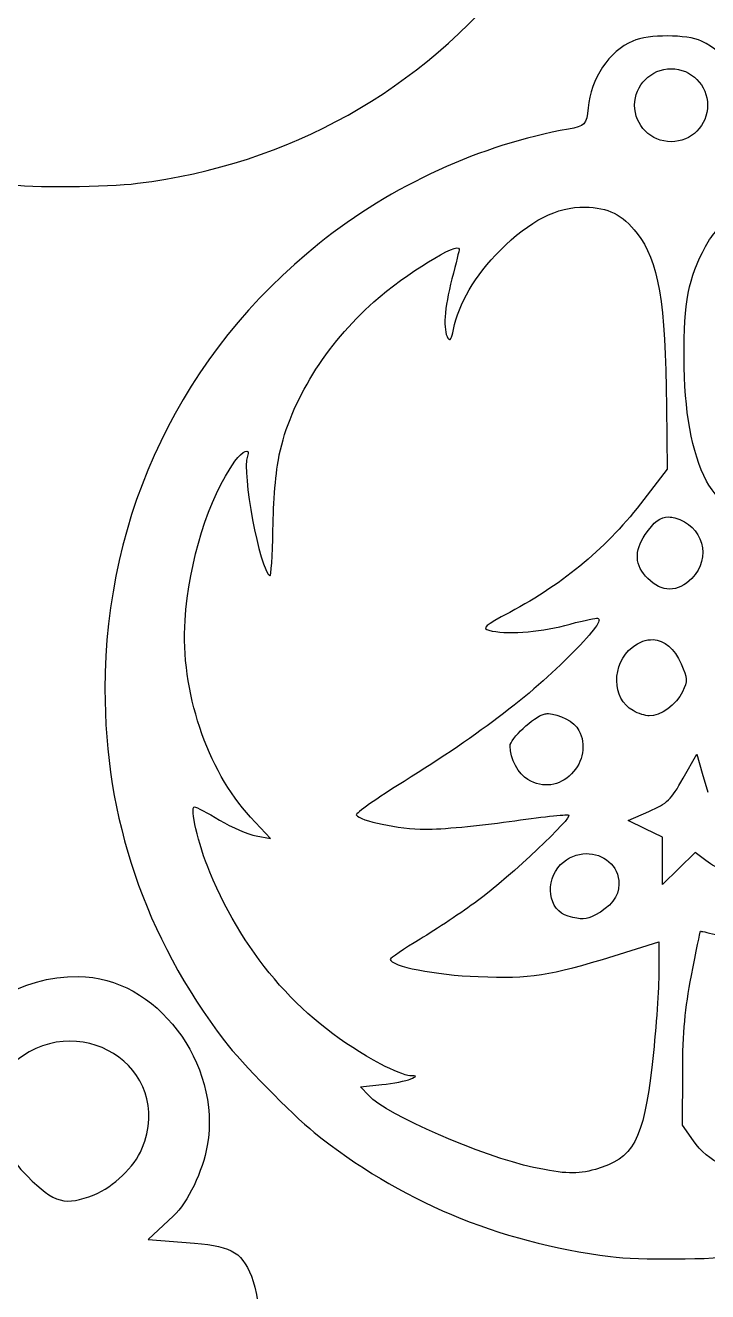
# Model space of a CAD drawing. Extents: x 0 to 701, y 0 to 378.
# Drawn here: x 275.5 to 328.5, y 116 to 214.3 of the extents above; entities that cross this region are included whole.
import ezdxf

# ---------------------------------------------------------------- set-up
doc = ezdxf.new("R2010")
doc.units = 0
doc.layers.add('Calque_1', color=7, linetype='CONTINUOUS')

msp = doc.modelspace()

# ---------------------------------------------------------------- linework, layer by layer
at = {"layer": 'Calque_1', "color": 7}
for p, q in [((325.341184, 213.429154), (325.341184, 213.429154)), ((325.625137, 210.882098), (325.625137, 210.882098)), ((318.942571, 200.152271), (318.942591, 200.152271)), ((325.264194, 184.683078), (325.309849, 179.83694)), ((325.309849, 179.83694), (323.513295, 177.479055)), ((325.433267, 176.118869), (325.433267, 176.118869)), ((324.218523, 166.601821), (324.218523, 166.601821)), ((316.102682, 160.86593), (316.102682, 160.86593)), ((326.558621, 155.849945), (327.610869, 157.716538)), ((327.610869, 157.716538), (328.038343, 156.238737)), ((328.038343, 156.238737), (328.466214, 154.76056)), ((322.279615, 152.579472), (323.892797, 153.281234)), ((294.537788, 151.178285), (293.00429, 152.834804)), ((323.616964, 151.92491), (322.279615, 152.579472)), ((293.429071, 151.38099), (294.537788, 151.178285)), ((324.954333, 151.269972), (323.616964, 151.92491)), ((324.954333, 149.437428), (324.954333, 151.269972)), ((319.030791, 150.003789), (319.030791, 150.003789)), ((324.954333, 147.60528), (324.954333, 149.437428)), ((327.481271, 150.085414), (326.217802, 148.845159)), ((328.318038, 149.466841), (327.481271, 150.085414)), ((326.217802, 148.845159), (324.954333, 147.60528)), ((321.197182, 142.083701), (324.672698, 143.156052)), ((324.672698, 143.156052), (324.663388, 140.582707)), ((279.648979, 140.481711), (279.648979, 140.481711)), ((326.502964, 128.952668), (326.519602, 133.058739)), ((301.533682, 131.909398), (303.179367, 132.09083)), ((302.166595, 131.235504), (301.533682, 131.909398)), ((327.347079, 127.734834), (326.502964, 128.952668)), ((287.029894, 121.907594), (285.049504, 120.063542)), ((285.049504, 120.063542), (288.66055, 119.784362))]:
    msp.add_line(p, q, dxfattribs=at)
for points in [[(284.244725, 201.998308), (296.03332, 203.469731), (306.175758, 209.150914), (313.619052, 218.452048)], [(325.341184, 213.429154), (324.305575, 213.431135), (323.262637, 213.300501), (322.646738, 213.036496)], [(327.991143, 213.026438), (327.404598, 213.292715), (326.376773, 213.427197), (325.341184, 213.429154)], [(322.646738, 213.036496), (320.823266, 212.25487), (319.392051, 210.108438), (319.187088, 207.84799)], [(331.416368, 207.756691), (331.416368, 209.821528), (329.894834, 212.162205), (327.991143, 213.026438)], [(322.795291, 208.052249), (322.795132, 209.615194), (324.062186, 210.882248), (325.625137, 210.882098)], [(325.625137, 210.882098), (327.18793, 210.882031), (328.45437, 209.61504), (328.454211, 208.052249)], [(319.187088, 207.84799), (319.069256, 206.548502), (318.953187, 206.423868), (317.650501, 206.197664)], [(325.625137, 205.222787), (324.062345, 205.222637), (322.79535, 206.489455), (322.795291, 208.052249)], [(328.454211, 208.052249), (328.454152, 206.48961), (327.187771, 205.222855), (325.625137, 205.222787)], [(317.650501, 206.197664), (310.920398, 205.029017), (303.935418, 201.828857), (298.338276, 197.349889)], [(273.937733, 201.930221), (276.062232, 201.655875), (281.804602, 201.693736), (284.244725, 201.998308)], [(312.359832, 196.799007), (314.66812, 199.111457), (316.772832, 200.183527), (318.942571, 200.152271)], [(318.942591, 200.152271), (320.745583, 200.126289), (321.82043, 199.584898), (322.983299, 198.116638)], [(328.282108, 197.086054), (328.877942, 198.196872), (329.325581, 198.606436), (330.702663, 199.301576)], [(302.563508, 192.803178), (305.019515, 194.973542), (309.188394, 197.547886), (309.188394, 196.894174)], [(322.983299, 198.116638), (324.635718, 196.030303), (325.187541, 192.780241), (325.264194, 184.683078)], [(298.338276, 197.349889), (287.697221, 188.834636), (281.716357, 176.409774), (281.703879, 162.7944)], [(309.188394, 196.894174), (309.188394, 196.841521), (308.935201, 195.807874), (308.625518, 194.597027)], [(308.74854, 190.65961), (309.124992, 192.666198), (310.402266, 194.837874), (312.359832, 196.799007)], [(326.625985, 188.493219), (326.608357, 192.786021), (326.963457, 194.627672), (328.282108, 197.086054)], [(308.625518, 194.597027), (308.028238, 192.261595), (307.916249, 190.618376), (308.311795, 189.994218)], [(295.229488, 180.942944), (296.105572, 185.076523), (298.859399, 189.52985), (302.563508, 192.803178)], [(308.311795, 189.994218), (308.479957, 189.728843), (308.611535, 189.929314), (308.74854, 190.65961)], [(328.373418, 178.892998), (327.212985, 181.167634), (326.643079, 184.29806), (326.625985, 188.493219)], [(291.788417, 180.450106), (292.359156, 181.258489), (293.032059, 181.516337), (292.766764, 180.824953)], [(292.766764, 180.824953), (292.293278, 179.591116), (293.703497, 172.027316), (294.496787, 171.545847)], [(294.735858, 175.130063), (294.76228, 177.255375), (294.972532, 179.730498), (295.229488, 180.942944)], [(287.919852, 168.083108), (288.224206, 172.690217), (289.74685, 177.558244), (291.788417, 180.450106)], [(336.017298, 171.027835), (333.199613, 173.221084), (329.131571, 177.406878), (328.373418, 178.892998)], [(323.513295, 177.479055), (320.704265, 173.792318), (317.400695, 171.011613), (313.099921, 168.713664)], [(323.616964, 174.75171), (324.296503, 175.749567), (324.776902, 176.134912), (325.433267, 176.118869)], [(325.433267, 176.118869), (325.584731, 176.115105), (325.745485, 176.09001), (325.920301, 176.046137)], [(325.920301, 176.046137), (328.079879, 175.504119), (328.799447, 172.920473), (327.228276, 171.349322)], [(294.496787, 171.545847), (294.602893, 171.481435), (294.710544, 173.094379), (294.735858, 175.130063)], [(323.806537, 171.349322), (322.798955, 172.356885), (322.737454, 173.460155), (323.616964, 174.75171)], [(325.517209, 170.52648), (324.911214, 170.52648), (324.368185, 170.787675), (323.806537, 171.349322)], [(327.228276, 171.349322), (326.666629, 170.787675), (326.123204, 170.52648), (325.517209, 170.52648)], [(293.00429, 152.834804), (289.621254, 156.48886), (287.561959, 162.664882), (287.919852, 168.083108)], [(313.099921, 168.713664), (311.156893, 167.675479), (310.930697, 167.480915), (311.49175, 167.330659)], [(317.371955, 167.704358), (318.522801, 168.010416), (319.62718, 168.263609), (319.826181, 168.267234)], [(319.826181, 168.267234), (320.350235, 168.276741), (319.885483, 167.560005), (318.278363, 165.878786)], [(311.49175, 167.330659), (312.755715, 166.992177), (315.301925, 167.153902), (317.371955, 167.704358)], [(322.670328, 161.094939), (321.018999, 161.992414), (320.983326, 164.730376), (322.606114, 166.006838)], [(322.606114, 166.006838), (323.146271, 166.431738), (323.696945, 166.62555), (324.218523, 166.601821)], [(324.218523, 166.601821), (325.087852, 166.562306), (325.876349, 165.918321), (326.401552, 164.73099)], [(318.278363, 165.878786), (315.137487, 162.593062), (310.798129, 159.2578), (304.917925, 155.610875)], [(326.401552, 164.73099), (326.911939, 163.577153), (326.919941, 163.421628), (326.511421, 162.560737)], [(281.703879, 162.7944), (281.69457, 152.723152), (284.793851, 143.605592), (290.991502, 135.473114)], [(326.511421, 162.560737), (326.044491, 161.576764), (324.78839, 160.665365), (323.9253, 160.684102)], [(323.9253, 160.684102), (323.639505, 160.690242), (323.074768, 160.875141), (322.670328, 161.094939)], [(313.130087, 158.345172), (313.130087, 158.907493), (314.957996, 160.626345), (315.773866, 160.83111)], [(315.773866, 160.83111), (315.873971, 160.856225), (315.984692, 160.867258), (316.102682, 160.86593)], [(316.102682, 160.86593), (316.928714, 160.856423), (318.109033, 160.23785), (318.470629, 159.562214)], [(318.470629, 159.562214), (319.049034, 158.481405), (318.814697, 157.110483), (317.894226, 156.189992)], [(314.497245, 155.750534), (313.80503, 156.12659), (313.130087, 157.407469), (313.130087, 158.345172)], [(317.894226, 156.189992), (316.92392, 155.219726), (315.753307, 155.068163), (314.497245, 155.750534)], [(304.917925, 155.610875), (302.801806, 154.298463), (301.12952, 153.12876), (301.202172, 153.011206)], [(323.892797, 153.281234), (325.34671, 153.913533), (325.610242, 154.1674), (326.558621, 155.849945)], [(289.841765, 148.567009), (288.938348, 150.743422), (288.261523, 153.634433), (288.655266, 153.634433)], [(288.655266, 153.634433), (288.777871, 153.634433), (289.652549, 153.173187), (290.599224, 152.609262)], [(290.599224, 152.609262), (291.5459, 152.045337), (292.819312, 151.492503), (293.429071, 151.38099)], [(301.202172, 153.011206), (301.495157, 152.537184), (304.495817, 151.915205), (306.565531, 151.899775)], [(306.565531, 151.899775), (307.775956, 151.890664), (310.703788, 152.159663), (313.071676, 152.497075)], [(317.674091, 153.011206), (318.087582, 152.873369), (313.183783, 148.249027), (310.600059, 146.340266)], [(313.071676, 152.497075), (315.439524, 152.834487), (317.510445, 153.065754), (317.674091, 153.011206)], [(317.049715, 149.151553), (317.625841, 149.72768), (318.340656, 149.993727), (319.030791, 150.003789)], [(319.030791, 150.003789), (320.348333, 150.023002), (321.575912, 149.109959), (321.575912, 147.643587)], [(329.447275, 148.848645), (329.286165, 148.848645), (328.778115, 149.126695), (328.318038, 149.466841)], [(303.10509, 133.679649), (297.097645, 136.860594), (292.610329, 141.897099), (289.841765, 148.567009)], [(317.636576, 145.158422), (316.104623, 145.584767), (315.768716, 147.870555), (317.049715, 149.151553)], [(321.575912, 147.643587), (321.575912, 146.673796), (320.952407, 145.871791), (319.694247, 145.223805)], [(310.600059, 146.340266), (309.428257, 145.474581), (307.427947, 144.139391), (306.154694, 143.373078)], [(319.694247, 145.223805), (319.019699, 144.87637), (318.688011, 144.865813), (317.636576, 145.158422)], [(327.20124, 140.543231), (327.566976, 142.401326), (327.883274, 143.949897), (327.904151, 143.984322)], [(327.904151, 143.984322), (327.925087, 144.018746), (329.708708, 143.598264), (331.867869, 143.050065)], [(306.154694, 143.373078), (304.88144, 142.606784), (303.839374, 141.901298), (303.839374, 141.805551)], [(303.839374, 141.805551), (303.839374, 141.28021), (307.359851, 140.587698), (310.663501, 140.463152)], [(310.663501, 140.463152), (314.7564, 140.308875), (316.131818, 140.520711), (321.197182, 142.083701)], [(270.843099, 123.353901), (265.253566, 130.470756), (270.410133, 140.500369), (279.648979, 140.481711)], [(279.648979, 140.481711), (285.653025, 140.469628), (290.767749, 133.752063), (289.643534, 127.355213)], [(324.663388, 140.582707), (324.658238, 139.167437), (324.42614, 136.046031), (324.147713, 133.645997)], [(326.519602, 133.058739), (326.532278, 136.18058), (326.695666, 137.974699), (327.20124, 140.543231)], [(284.580365, 127.108101), (287.255209, 133.45375), (279.448444, 138.32865), (274.314812, 133.518558)], [(290.991502, 135.473114), (292.272104, 133.792727), (296.182957, 129.804191), (297.942136, 128.384365)], [(305.357363, 132.782134), (305.030765, 132.792632), (304.017221, 133.196675), (303.10509, 133.679649)], [(324.147713, 133.645997), (323.462886, 127.74349), (322.699544, 126.333112), (319.746082, 125.515063)], [(274.314812, 133.518558), (272.270161, 131.602666), (272.884248, 127.807011), (275.696776, 124.976689)], [(305.387925, 132.517928), (305.939273, 132.758286), (305.938837, 132.763496), (305.357363, 132.782134)], [(303.179367, 132.09083), (304.084505, 132.190598), (305.078242, 132.382904), (305.387925, 132.517928)], [(314.959897, 125.667478), (310.955674, 126.52425), (303.574574, 129.736767), (302.166595, 131.235504)], [(297.942136, 128.384365), (304.517605, 123.077395), (312.124386, 119.888923), (320.918656, 118.753209)], [(329.598977, 125.841562), (328.678525, 126.283337), (327.898565, 126.938969), (327.347079, 127.734834)], [(280.866583, 123.553575), (282.372123, 124.166226), (283.995015, 125.719689), (284.580365, 127.108101)], [(289.643534, 127.355213), (289.295197, 125.373324), (288.119039, 122.92191), (287.029894, 121.907594)], [(275.696776, 124.976689), (277.769111, 122.891269), (278.645916, 122.649901), (280.866583, 123.553575)], [(319.746082, 125.515063), (318.308727, 125.116942), (317.397684, 125.14588), (314.959897, 125.667478)], [(288.66055, 119.784362), (291.646684, 119.55361), (292.434298, 119.041639), (293.211775, 116.82581)], [(320.918656, 118.753209), (323.043156, 118.478862), (328.785523, 118.516733), (331.225647, 118.821306)], [(293.211775, 116.82581), (293.952333, 114.714977), (294.149721, 107.670141), (293.595598, 103.123284)]]:
    msp.add_open_spline(points, degree=3, dxfattribs=at)

doc.saveas('drawing.dxf')
